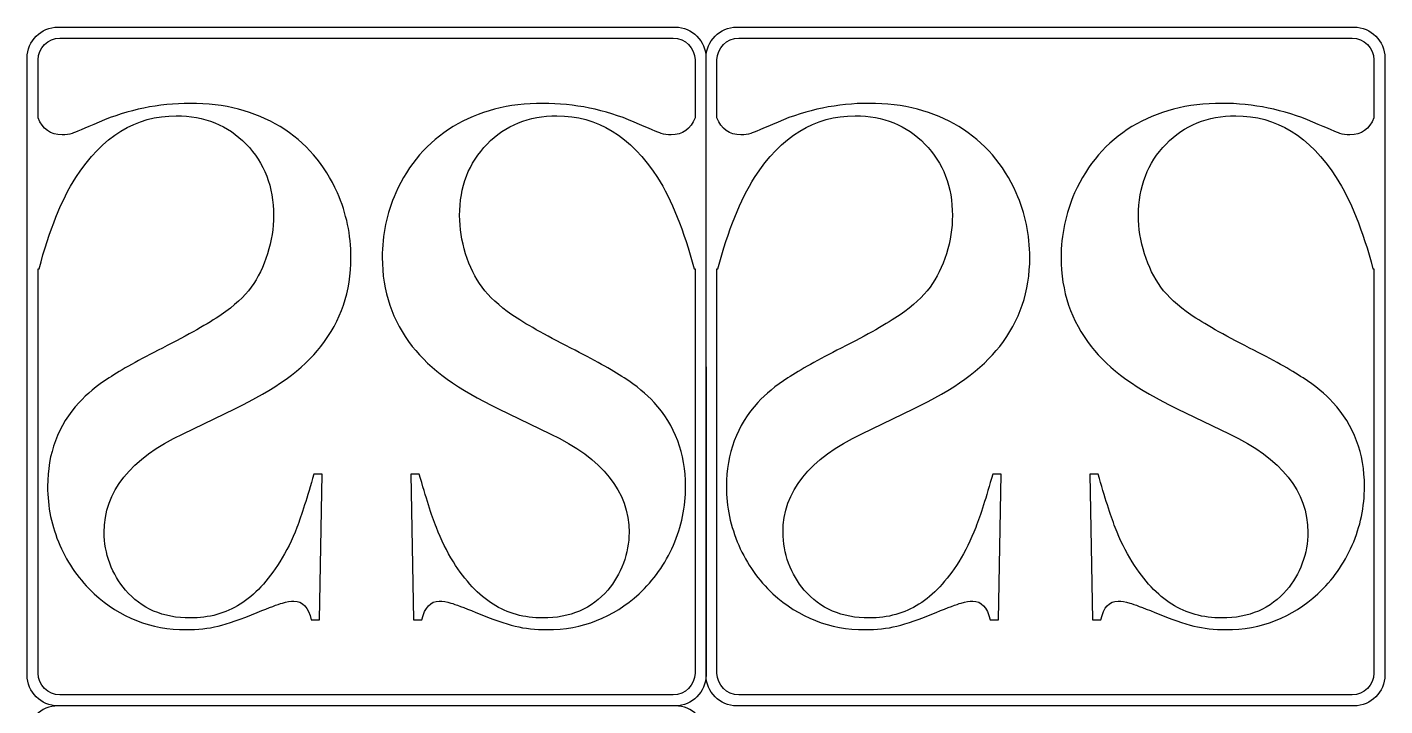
# Model space of a CAD drawing. Header units: centimetres. Extents: x -6 to 6, y -11 to 11.
# Drawn here: x -6 to -2, y -7 to -5 of the extents above; entities that cross this region are included whole.
import ezdxf

# ---------------------------------------------------------------- set-up
doc = ezdxf.new("R2010")
doc.units = ezdxf.units.CM
doc.header["$MEASUREMENT"] = 0
doc.layers.add('layer 1', color=7, linetype='Continuous')

msp = doc.modelspace()

# ---------------------------------------------------------------- linework, layer by layer
at = {"layer": 'layer 1', "color": 242}
for points, knots in [([(-5.9094, -7.00017), (-5.9094, -7.00017), (-4.09062, -7.00017), (-4.09062, -7.00017), (-4.09062, -7.00017), (-4.04079, -7.00017), (-4.00001, -6.95938), (-4.00001, -6.90955), (-4.00001, -6.90955), (-4.00001, -6.90955), (-4.00002, -5.09079), (-4.00002, -5.09079), (-4.00002, -5.09079), (-4.00002, -5.04094), (-4.04079, -5.00016), (-4.09062, -5.00016), (-4.09062, -5.00016), (-4.09062, -5.00016), (-5.9094, -5.00016), (-5.9094, -5.00016), (-5.9094, -5.00016), (-5.95924, -5.00016), (-6.00001, -5.04094), (-6.00001, -5.09077), (-6.00001, -5.09077), (-6.00001, -5.09077), (-6.00002, -6.90957), (-6.00002, -6.90957), (-6.00002, -6.90957), (-6.00002, -6.9594), (-5.95923, -7.00016), (-5.9094, -7.00017)], [0, 0, 0, 0, 0.1111111, 0.1111111, 0.1111111, 0.1111111, 0.2222222, 0.2222222, 0.2222222, 0.2222222, 0.3333333, 0.3333333, 0.3333333, 0.3333333, 0.4444444, 0.4444444, 0.4444444, 0.4444444, 0.5555556, 0.5555556, 0.5555556, 0.5555556, 0.6666667, 0.6666667, 0.6666667, 0.6666667, 0.7777778, 0.7777778, 0.7777778, 0.7777778, 1, 1, 1, 1]), ([(-4.03228, -5.71239), (-4.03228, -5.71239), (-4.03493, -5.71243), (-4.03493, -5.71243), (-4.03493, -5.71243), (-4.06519, -5.59845), (-4.10133, -5.50881), (-4.14302, -5.44315), (-4.14302, -5.44315), (-4.2216, -5.32179), (-4.32045, -5.26129), (-4.43923, -5.26129), (-4.43923, -5.26129), (-4.52223, -5.26131), (-4.59085, -5.28895), (-4.6447, -5.34466), (-4.6447, -5.34466), (-4.69893, -5.39999), (-4.72586, -5.47044), (-4.72586, -5.55566), (-4.72586, -5.55566), (-4.72586, -5.59218), (-4.71996, -5.6298), (-4.70815, -5.6678), (-4.70815, -5.6678), (-4.69599, -5.70616), (-4.68012, -5.73899), (-4.65983, -5.76629), (-4.65983, -5.76629), (-4.63917, -5.79471), (-4.60966, -5.82162), (-4.57166, -5.84744), (-4.57166, -5.84744), (-4.53404, -5.87365), (-4.47613, -5.90647), (-4.39829, -5.94594), (-4.39829, -5.94594), (-4.33006, -5.98062), (-4.27729, -6.00976), (-4.24114, -6.03373), (-4.24114, -6.03373), (-4.20462, -6.05734), (-4.17548, -6.08169), (-4.15298, -6.10604), (-4.15298, -6.10604), (-4.09102, -6.17392), (-4.06002, -6.25654), (-4.06002, -6.35355), (-4.06002, -6.35355), (-4.06002, -6.41369), (-4.07219, -6.47123), (-4.09617, -6.52693), (-4.09617, -6.52693), (-4.12053, -6.58227), (-4.15409, -6.62985), (-4.19725, -6.66969), (-4.19725, -6.66969), (-4.2736, -6.74016), (-4.36398, -6.77556), (-4.46838, -6.77556), (-4.46838, -6.77556), (-4.50232, -6.77556), (-4.53367, -6.77223), (-4.56244, -6.76523), (-4.56244, -6.76523), (-4.59122, -6.7586), (-4.62995, -6.74494), (-4.6779, -6.72465), (-4.6779, -6.72465), (-4.71405, -6.71028), (-4.7384, -6.70104), (-4.75168, -6.69735), (-4.75168, -6.69735), (-4.7646, -6.69331), (-4.77603, -6.69145), (-4.78598, -6.69145), (-4.78598, -6.69145), (-4.81145, -6.69147), (-4.82841, -6.70953), (-4.83689, -6.74642), (-4.83689, -6.74642), (-4.83689, -6.74642), (-4.86161, -6.74643), (-4.86161, -6.74643), (-4.86161, -6.74643), (-4.86161, -6.74643), (-4.86935, -6.31741), (-4.86935, -6.31741), (-4.86935, -6.31741), (-4.86935, -6.31741), (-4.84465, -6.31741), (-4.84465, -6.31741), (-4.84465, -6.31741), (-4.8251, -6.38601), (-4.80848, -6.43839), (-4.79447, -6.47455), (-4.79447, -6.47455), (-4.78045, -6.51109), (-4.76348, -6.545), (-4.7443, -6.57599), (-4.7443, -6.57599), (-4.70889, -6.63207), (-4.67015, -6.67375), (-4.62737, -6.70067), (-4.62737, -6.70067), (-4.58494, -6.7276), (-4.53588, -6.74125), (-4.48055, -6.74125), (-4.48055, -6.74125), (-4.40014, -6.74125), (-4.33631, -6.71396), (-4.28947, -6.65899), (-4.28947, -6.65899), (-4.26992, -6.6365), (-4.25479, -6.6103), (-4.24336, -6.58005), (-4.24336, -6.58005), (-4.2323, -6.5498), (-4.22675, -6.51955), (-4.22675, -6.4893), (-4.22675, -6.4893), (-4.22675, -6.36869), (-4.30422, -6.27166), (-4.45916, -6.19825), (-4.45916, -6.19825), (-4.45916, -6.19825), (-4.6115, -6.12449), (-4.6115, -6.12449), (-4.6115, -6.12449), (-4.72882, -6.06915), (-4.81328, -6.00791), (-4.8653, -5.94077), (-4.8653, -5.94077), (-4.92433, -5.86553), (-4.95383, -5.77846), (-4.95383, -5.67886), (-4.95383, -5.67886), (-4.95384, -5.61246), (-4.94055, -5.54901), (-4.91399, -5.48852), (-4.91399, -5.48852), (-4.87638, -5.40442), (-4.82029, -5.33913), (-4.74504, -5.29338), (-4.74504, -5.29338), (-4.67016, -5.24765), (-4.58199, -5.22477), (-4.48018, -5.22477), (-4.48018, -5.22477), (-4.38723, -5.22477), (-4.29795, -5.24321), (-4.212, -5.27973), (-4.212, -5.27973), (-4.16738, -5.29929), (-4.14081, -5.31035), (-4.13232, -5.3133), (-4.13232, -5.3133), (-4.12347, -5.31625), (-4.11388, -5.31773), (-4.10281, -5.31773), (-4.10281, -5.31773), (-4.06909, -5.31774), (-4.04534, -5.30096), (-4.03228, -5.26747), (-4.03228, -5.26747), (-4.03228, -5.26747), (-4.03228, -5.09672), (-4.03228, -5.09672), (-4.03228, -5.09672), (-4.03228, -5.06136), (-4.06121, -5.03243), (-4.09657, -5.03243), (-4.09657, -5.03243), (-4.09657, -5.03243), (-5.90346, -5.03245), (-5.90346, -5.03245), (-5.90346, -5.03245), (-5.93881, -5.03245), (-5.96774, -5.06136), (-5.96774, -5.09672), (-5.96774, -5.09672), (-5.96774, -5.09672), (-5.96774, -5.2671), (-5.96774, -5.2671), (-5.96774, -5.2671), (-5.95471, -5.30086), (-5.93093, -5.31773), (-5.89708, -5.31773), (-5.89708, -5.31773), (-5.88602, -5.31774), (-5.87643, -5.31625), (-5.86757, -5.3133), (-5.86757, -5.3133), (-5.85909, -5.31036), (-5.83253, -5.29928), (-5.78789, -5.27973), (-5.78789, -5.27973), (-5.70194, -5.24321), (-5.61267, -5.22477), (-5.51971, -5.22477), (-5.51971, -5.22477), (-5.4179, -5.22477), (-5.32974, -5.24764), (-5.25485, -5.29338), (-5.25485, -5.29338), (-5.17961, -5.33913), (-5.12353, -5.40442), (-5.08591, -5.48852), (-5.08591, -5.48852), (-5.05934, -5.54902), (-5.04606, -5.61246), (-5.04606, -5.67886), (-5.04606, -5.67886), (-5.04607, -5.77847), (-5.07558, -5.86552), (-5.1346, -5.94077), (-5.1346, -5.94077), (-5.18661, -6.00793), (-5.27109, -6.06914), (-5.38839, -6.12448), (-5.38839, -6.12448), (-5.38839, -6.12448), (-5.54074, -6.19827), (-5.54074, -6.19827), (-5.54074, -6.19827), (-5.69567, -6.27167), (-5.77314, -6.36868), (-5.77314, -6.4893), (-5.77314, -6.4893), (-5.77314, -6.51956), (-5.7676, -6.5498), (-5.75654, -6.58005), (-5.75654, -6.58005), (-5.7451, -6.6103), (-5.72997, -6.63649), (-5.71042, -6.65899), (-5.71042, -6.65899), (-5.66359, -6.71397), (-5.59976, -6.74125), (-5.51934, -6.74125), (-5.51934, -6.74125), (-5.46402, -6.74125), (-5.41495, -6.7276), (-5.37253, -6.70067), (-5.37253, -6.70067), (-5.32975, -6.67376), (-5.29101, -6.63206), (-5.25559, -6.57599), (-5.25559, -6.57599), (-5.23641, -6.54502), (-5.21944, -6.51107), (-5.20542, -6.47455), (-5.20542, -6.47455), (-5.19141, -6.4384), (-5.17481, -6.38601), (-5.15526, -6.31741), (-5.15526, -6.31741), (-5.15526, -6.31741), (-5.13054, -6.31741), (-5.13054, -6.31741), (-5.13054, -6.31741), (-5.13054, -6.31741), (-5.13829, -6.74643), (-5.13829, -6.74643), (-5.13829, -6.74643), (-5.13829, -6.74643), (-5.16301, -6.74643), (-5.16301, -6.74643), (-5.16301, -6.74643), (-5.17148, -6.70954), (-5.18845, -6.69145), (-5.21391, -6.69145), (-5.21391, -6.69145), (-5.22387, -6.69147), (-5.2353, -6.6933), (-5.24821, -6.69735), (-5.24821, -6.69735), (-5.26149, -6.70105), (-5.28584, -6.71027), (-5.32199, -6.72465), (-5.32199, -6.72465), (-5.36995, -6.74494), (-5.40868, -6.75859), (-5.43745, -6.76523), (-5.43745, -6.76523), (-5.46622, -6.77225), (-5.49758, -6.77556), (-5.53152, -6.77556), (-5.53152, -6.77556), (-5.63591, -6.77556), (-5.72629, -6.74015), (-5.80265, -6.66969), (-5.80265, -6.66969), (-5.8458, -6.62985), (-5.87937, -6.58226), (-5.90372, -6.52693), (-5.90372, -6.52693), (-5.92771, -6.47124), (-5.93987, -6.41368), (-5.93987, -6.35355), (-5.93987, -6.35355), (-5.93987, -6.25655), (-5.90889, -6.17391), (-5.84691, -6.10604), (-5.84691, -6.10604), (-5.82441, -6.08171), (-5.79527, -6.05734), (-5.75875, -6.03373), (-5.75875, -6.03373), (-5.7226, -6.00977), (-5.66985, -5.98061), (-5.6016, -5.94594), (-5.6016, -5.94594), (-5.52378, -5.90649), (-5.46586, -5.87363), (-5.42823, -5.84744), (-5.42823, -5.84744), (-5.39024, -5.82163), (-5.36072, -5.7947), (-5.34006, -5.76629), (-5.34006, -5.76629), (-5.31978, -5.73901), (-5.30392, -5.70616), (-5.29174, -5.6678), (-5.29174, -5.6678), (-5.27995, -5.62981), (-5.27404, -5.59218), (-5.27404, -5.55566), (-5.27404, -5.55566), (-5.27404, -5.47046), (-5.30097, -5.39999), (-5.35519, -5.34466), (-5.35519, -5.34466), (-5.40904, -5.28895), (-5.47766, -5.26129), (-5.56066, -5.26129), (-5.56066, -5.26129), (-5.67944, -5.26131), (-5.7783, -5.32178), (-5.85687, -5.44315), (-5.85687, -5.44315), (-5.89857, -5.50882), (-5.9347, -5.59845), (-5.96496, -5.71243), (-5.96496, -5.71243), (-5.96496, -5.71243), (-5.96774, -5.71239), (-5.96774, -5.71239), (-5.96774, -5.71239), (-5.96774, -5.71239), (-5.96774, -6.90362), (-5.96774, -6.90362), (-5.96774, -6.90362), (-5.96774, -6.93898), (-5.93881, -6.96789), (-5.90345, -6.96789), (-5.90345, -6.96789), (-5.90345, -6.96789), (-4.09658, -6.96791), (-4.09658, -6.96791), (-4.09658, -6.96791), (-4.06121, -6.96791), (-4.03228, -6.93896), (-4.03228, -6.9036), (-4.03228, -6.9036), (-4.03228, -6.9036), (-4.03228, -5.71239), (-4.03228, -5.71239)], [0, 0, 0, 0, 0.0107527, 0.0107527, 0.0107527, 0.0107527, 0.0215054, 0.0215054, 0.0215054, 0.0215054, 0.0322581, 0.0322581, 0.0322581, 0.0322581, 0.0430108, 0.0430108, 0.0430108, 0.0430108, 0.0537634, 0.0537634, 0.0537634, 0.0537634, 0.0645161, 0.0645161, 0.0645161, 0.0645161, 0.0752688, 0.0752688, 0.0752688, 0.0752688, 0.0860215, 0.0860215, 0.0860215, 0.0860215, 0.0967742, 0.0967742, 0.0967742, 0.0967742, 0.1075269, 0.1075269, 0.1075269, 0.1075269, 0.1182796, 0.1182796, 0.1182796, 0.1182796, 0.1290323, 0.1290323, 0.1290323, 0.1290323, 0.1397849, 0.1397849, 0.1397849, 0.1397849, 0.1505376, 0.1505376, 0.1505376, 0.1505376, 0.1612903, 0.1612903, 0.1612903, 0.1612903, 0.172043, 0.172043, 0.172043, 0.172043, 0.1827957, 0.1827957, 0.1827957, 0.1827957, 0.1935484, 0.1935484, 0.1935484, 0.1935484, 0.2043011, 0.2043011, 0.2043011, 0.2043011, 0.2150538, 0.2150538, 0.2150538, 0.2150538, 0.2258065, 0.2258065, 0.2258065, 0.2258065, 0.2365591, 0.2365591, 0.2365591, 0.2365591, 0.2473118, 0.2473118, 0.2473118, 0.2473118, 0.2580645, 0.2580645, 0.2580645, 0.2580645, 0.2688172, 0.2688172, 0.2688172, 0.2688172, 0.2795699, 0.2795699, 0.2795699, 0.2795699, 0.2903226, 0.2903226, 0.2903226, 0.2903226, 0.3010753, 0.3010753, 0.3010753, 0.3010753, 0.311828, 0.311828, 0.311828, 0.311828, 0.3225806, 0.3225806, 0.3225806, 0.3225806, 0.3333333, 0.3333333, 0.3333333, 0.3333333, 0.344086, 0.344086, 0.344086, 0.344086, 0.3548387, 0.3548387, 0.3548387, 0.3548387, 0.3655914, 0.3655914, 0.3655914, 0.3655914, 0.3763441, 0.3763441, 0.3763441, 0.3763441, 0.3870968, 0.3870968, 0.3870968, 0.3870968, 0.3978495, 0.3978495, 0.3978495, 0.3978495, 0.4086022, 0.4086022, 0.4086022, 0.4086022, 0.4193548, 0.4193548, 0.4193548, 0.4193548, 0.4301075, 0.4301075, 0.4301075, 0.4301075, 0.4408602, 0.4408602, 0.4408602, 0.4408602, 0.4516129, 0.4516129, 0.4516129, 0.4516129, 0.4623656, 0.4623656, 0.4623656, 0.4623656, 0.4731183, 0.4731183, 0.4731183, 0.4731183, 0.483871, 0.483871, 0.483871, 0.483871, 0.4946237, 0.4946237, 0.4946237, 0.4946237, 0.5053763, 0.5053763, 0.5053763, 0.5053763, 0.516129, 0.516129, 0.516129, 0.516129, 0.5268817, 0.5268817, 0.5268817, 0.5268817, 0.5376344, 0.5376344, 0.5376344, 0.5376344, 0.5483871, 0.5483871, 0.5483871, 0.5483871, 0.5591398, 0.5591398, 0.5591398, 0.5591398, 0.5698925, 0.5698925, 0.5698925, 0.5698925, 0.5806452, 0.5806452, 0.5806452, 0.5806452, 0.5913978, 0.5913978, 0.5913978, 0.5913978, 0.6021505, 0.6021505, 0.6021505, 0.6021505, 0.6129032, 0.6129032, 0.6129032, 0.6129032, 0.6236559, 0.6236559, 0.6236559, 0.6236559, 0.6344086, 0.6344086, 0.6344086, 0.6344086, 0.6451613, 0.6451613, 0.6451613, 0.6451613, 0.655914, 0.655914, 0.655914, 0.655914, 0.6666667, 0.6666667, 0.6666667, 0.6666667, 0.6774194, 0.6774194, 0.6774194, 0.6774194, 0.688172, 0.688172, 0.688172, 0.688172, 0.6989247, 0.6989247, 0.6989247, 0.6989247, 0.7096774, 0.7096774, 0.7096774, 0.7096774, 0.7204301, 0.7204301, 0.7204301, 0.7204301, 0.7311828, 0.7311828, 0.7311828, 0.7311828, 0.7419355, 0.7419355, 0.7419355, 0.7419355, 0.7526882, 0.7526882, 0.7526882, 0.7526882, 0.7634409, 0.7634409, 0.7634409, 0.7634409, 0.7741935, 0.7741935, 0.7741935, 0.7741935, 0.7849462, 0.7849462, 0.7849462, 0.7849462, 0.7956989, 0.7956989, 0.7956989, 0.7956989, 0.8064516, 0.8064516, 0.8064516, 0.8064516, 0.8172043, 0.8172043, 0.8172043, 0.8172043, 0.827957, 0.827957, 0.827957, 0.827957, 0.8387097, 0.8387097, 0.8387097, 0.8387097, 0.8494624, 0.8494624, 0.8494624, 0.8494624, 0.8602151, 0.8602151, 0.8602151, 0.8602151, 0.8709677, 0.8709677, 0.8709677, 0.8709677, 0.8817204, 0.8817204, 0.8817204, 0.8817204, 0.8924731, 0.8924731, 0.8924731, 0.8924731, 0.9032258, 0.9032258, 0.9032258, 0.9032258, 0.9139785, 0.9139785, 0.9139785, 0.9139785, 0.9247312, 0.9247312, 0.9247312, 0.9247312, 0.9354839, 0.9354839, 0.9354839, 0.9354839, 0.9462366, 0.9462366, 0.9462366, 0.9462366, 0.9569892, 0.9569892, 0.9569892, 0.9569892, 0.9677419, 0.9677419, 0.9677419, 0.9677419, 0.9784946, 0.9784946, 0.9784946, 0.9784946, 1, 1, 1, 1]), ([(-3.9094, -7.00015), (-3.9094, -7.00015), (-2.09061, -7.00015), (-2.09061, -7.00015), (-2.09061, -7.00015), (-2.04078, -7.00015), (-2, -6.95936), (-2, -6.90953), (-2, -6.90953), (-2, -6.90953), (-2, -5.09077), (-2, -5.09077), (-2, -5.09077), (-2, -5.04092), (-2.04078, -5.00014), (-2.09061, -5.00014), (-2.09061, -5.00014), (-2.09061, -5.00014), (-3.9094, -5.00014), (-3.9094, -5.00014), (-3.9094, -5.00014), (-3.95923, -5.00014), (-4, -5.04092), (-4, -5.09075), (-4, -5.09075), (-4, -5.09075), (-4.00001, -6.90955), (-4.00001, -6.90955), (-4.00001, -6.90955), (-4.00001, -6.95938), (-3.95922, -7.00014), (-3.9094, -7.00015)], [0, 0, 0, 0, 0.1111111, 0.1111111, 0.1111111, 0.1111111, 0.2222222, 0.2222222, 0.2222222, 0.2222222, 0.3333333, 0.3333333, 0.3333333, 0.3333333, 0.4444444, 0.4444444, 0.4444444, 0.4444444, 0.5555556, 0.5555556, 0.5555556, 0.5555556, 0.6666667, 0.6666667, 0.6666667, 0.6666667, 0.7777778, 0.7777778, 0.7777778, 0.7777778, 1, 1, 1, 1]), ([(-2.03227, -5.71237), (-2.03227, -5.71237), (-2.03492, -5.71241), (-2.03492, -5.71241), (-2.03492, -5.71241), (-2.06518, -5.59843), (-2.10132, -5.50879), (-2.14301, -5.44313), (-2.14301, -5.44313), (-2.2216, -5.32177), (-2.32044, -5.26127), (-2.43922, -5.26127), (-2.43922, -5.26127), (-2.52222, -5.26129), (-2.59084, -5.28893), (-2.64469, -5.34464), (-2.64469, -5.34464), (-2.69892, -5.39997), (-2.72585, -5.47042), (-2.72585, -5.55564), (-2.72585, -5.55564), (-2.72586, -5.59216), (-2.71995, -5.62978), (-2.70814, -5.66778), (-2.70814, -5.66778), (-2.69597, -5.70614), (-2.68011, -5.73897), (-2.65982, -5.76627), (-2.65982, -5.76627), (-2.63916, -5.79469), (-2.60965, -5.8216), (-2.57165, -5.84742), (-2.57165, -5.84742), (-2.53404, -5.87363), (-2.47612, -5.90645), (-2.39828, -5.94592), (-2.39828, -5.94592), (-2.33005, -5.9806), (-2.27728, -6.00974), (-2.24113, -6.03371), (-2.24113, -6.03371), (-2.20461, -6.05732), (-2.17547, -6.08167), (-2.15297, -6.10602), (-2.15297, -6.10602), (-2.09101, -6.1739), (-2.06001, -6.25652), (-2.06001, -6.35353), (-2.06001, -6.35353), (-2.06001, -6.41367), (-2.07218, -6.47121), (-2.09616, -6.52691), (-2.09616, -6.52691), (-2.12051, -6.58225), (-2.15408, -6.62983), (-2.19724, -6.66967), (-2.19724, -6.66967), (-2.2736, -6.74014), (-2.36397, -6.77554), (-2.46837, -6.77554), (-2.46837, -6.77554), (-2.50232, -6.77554), (-2.53366, -6.77221), (-2.56243, -6.76521), (-2.56243, -6.76521), (-2.59122, -6.75858), (-2.62994, -6.74492), (-2.67789, -6.72463), (-2.67789, -6.72463), (-2.71404, -6.71026), (-2.73839, -6.70102), (-2.75167, -6.69733), (-2.75167, -6.69733), (-2.76458, -6.69329), (-2.77602, -6.69143), (-2.78597, -6.69143), (-2.78597, -6.69143), (-2.81143, -6.69145), (-2.8284, -6.70951), (-2.83688, -6.7464), (-2.83688, -6.7464), (-2.83688, -6.7464), (-2.86161, -6.74641), (-2.86161, -6.74641), (-2.86161, -6.74641), (-2.86161, -6.74641), (-2.86935, -6.31739), (-2.86935, -6.31739), (-2.86935, -6.31739), (-2.86935, -6.31739), (-2.84463, -6.31739), (-2.84463, -6.31739), (-2.84463, -6.31739), (-2.82509, -6.38599), (-2.80847, -6.43837), (-2.79446, -6.47453), (-2.79446, -6.47453), (-2.78045, -6.51107), (-2.76347, -6.54498), (-2.74429, -6.57597), (-2.74429, -6.57597), (-2.70888, -6.63205), (-2.67014, -6.67373), (-2.62736, -6.70065), (-2.62736, -6.70065), (-2.58494, -6.72758), (-2.53587, -6.74123), (-2.48054, -6.74123), (-2.48054, -6.74123), (-2.40012, -6.74123), (-2.3363, -6.71394), (-2.28946, -6.65897), (-2.28946, -6.65897), (-2.26992, -6.63648), (-2.25478, -6.61028), (-2.24335, -6.58003), (-2.24335, -6.58003), (-2.23228, -6.54978), (-2.22674, -6.51953), (-2.22674, -6.48928), (-2.22674, -6.48928), (-2.22675, -6.36867), (-2.30421, -6.27164), (-2.45915, -6.19823), (-2.45915, -6.19823), (-2.45915, -6.19823), (-2.6115, -6.12447), (-2.6115, -6.12447), (-2.6115, -6.12447), (-2.72881, -6.06913), (-2.81327, -6.00789), (-2.86529, -5.94075), (-2.86529, -5.94075), (-2.92432, -5.86551), (-2.95382, -5.77844), (-2.95382, -5.67884), (-2.95382, -5.67884), (-2.95382, -5.61244), (-2.94054, -5.54899), (-2.91398, -5.4885), (-2.91398, -5.4885), (-2.87636, -5.4044), (-2.82028, -5.33911), (-2.74503, -5.29336), (-2.74503, -5.29336), (-2.67015, -5.24763), (-2.58198, -5.22475), (-2.48017, -5.22475), (-2.48017, -5.22475), (-2.38721, -5.22475), (-2.29794, -5.24319), (-2.21199, -5.27971), (-2.21199, -5.27971), (-2.16737, -5.29927), (-2.1408, -5.31033), (-2.13231, -5.31328), (-2.13231, -5.31328), (-2.12346, -5.31623), (-2.11387, -5.31771), (-2.1028, -5.31771), (-2.1028, -5.31771), (-2.06908, -5.31772), (-2.04533, -5.30094), (-2.03227, -5.26745), (-2.03227, -5.26745), (-2.03227, -5.26745), (-2.03227, -5.0967), (-2.03227, -5.0967), (-2.03227, -5.0967), (-2.03227, -5.06134), (-2.0612, -5.03241), (-2.09656, -5.03241), (-2.09656, -5.03241), (-2.09656, -5.03241), (-3.90345, -5.03243), (-3.90345, -5.03243), (-3.90345, -5.03243), (-3.93881, -5.03243), (-3.96773, -5.06134), (-3.96773, -5.0967), (-3.96773, -5.0967), (-3.96773, -5.0967), (-3.96774, -5.26708), (-3.96774, -5.26708), (-3.96774, -5.26708), (-3.9547, -5.30084), (-3.93092, -5.31771), (-3.89707, -5.31771), (-3.89707, -5.31771), (-3.886, -5.31772), (-3.87642, -5.31623), (-3.86756, -5.31328), (-3.86756, -5.31328), (-3.85908, -5.31034), (-3.83252, -5.29926), (-3.78788, -5.27971), (-3.78788, -5.27971), (-3.70193, -5.24319), (-3.61266, -5.22475), (-3.5197, -5.22475), (-3.5197, -5.22475), (-3.4179, -5.22475), (-3.32973, -5.24762), (-3.25484, -5.29336), (-3.25484, -5.29336), (-3.1796, -5.33911), (-3.12352, -5.4044), (-3.0859, -5.4885), (-3.0859, -5.4885), (-3.05933, -5.549), (-3.04605, -5.61244), (-3.04605, -5.67884), (-3.04605, -5.67884), (-3.04606, -5.77845), (-3.07557, -5.8655), (-3.13459, -5.94075), (-3.13459, -5.94075), (-3.1866, -6.00791), (-3.27108, -6.06912), (-3.38838, -6.12446), (-3.38838, -6.12446), (-3.38838, -6.12446), (-3.54073, -6.19825), (-3.54073, -6.19825), (-3.54073, -6.19825), (-3.69566, -6.27165), (-3.77313, -6.36866), (-3.77313, -6.48928), (-3.77313, -6.48928), (-3.77313, -6.51954), (-3.76759, -6.54978), (-3.75653, -6.58003), (-3.75653, -6.58003), (-3.74509, -6.61028), (-3.72996, -6.63647), (-3.71041, -6.65897), (-3.71041, -6.65897), (-3.66357, -6.71395), (-3.59975, -6.74123), (-3.51933, -6.74123), (-3.51933, -6.74123), (-3.46401, -6.74123), (-3.41494, -6.72758), (-3.37252, -6.70065), (-3.37252, -6.70065), (-3.32973, -6.67374), (-3.291, -6.63204), (-3.25558, -6.57597), (-3.25558, -6.57597), (-3.23641, -6.545), (-3.21943, -6.51105), (-3.20541, -6.47453), (-3.20541, -6.47453), (-3.1914, -6.43838), (-3.1748, -6.38599), (-3.15525, -6.31739), (-3.15525, -6.31739), (-3.15525, -6.31739), (-3.13053, -6.31739), (-3.13053, -6.31739), (-3.13053, -6.31739), (-3.13053, -6.31739), (-3.13828, -6.74641), (-3.13828, -6.74641), (-3.13828, -6.74641), (-3.13828, -6.74641), (-3.163, -6.74641), (-3.163, -6.74641), (-3.163, -6.74641), (-3.17147, -6.70952), (-3.18844, -6.69143), (-3.2139, -6.69143), (-3.2139, -6.69143), (-3.22386, -6.69145), (-3.23529, -6.69328), (-3.2482, -6.69733), (-3.2482, -6.69733), (-3.26148, -6.70103), (-3.28583, -6.71025), (-3.32198, -6.72463), (-3.32198, -6.72463), (-3.36994, -6.74492), (-3.40867, -6.75857), (-3.43744, -6.76521), (-3.43744, -6.76521), (-3.46622, -6.77223), (-3.49757, -6.77554), (-3.53151, -6.77554), (-3.53151, -6.77554), (-3.6359, -6.77554), (-3.72628, -6.74013), (-3.80264, -6.66967), (-3.80264, -6.66967), (-3.84579, -6.62983), (-3.87936, -6.58224), (-3.90371, -6.52691), (-3.90371, -6.52691), (-3.9277, -6.47122), (-3.93986, -6.41366), (-3.93986, -6.35353), (-3.93986, -6.35353), (-3.93987, -6.25653), (-3.90888, -6.17389), (-3.8469, -6.10602), (-3.8469, -6.10602), (-3.82441, -6.08169), (-3.79526, -6.05732), (-3.75874, -6.03371), (-3.75874, -6.03371), (-3.72259, -6.00975), (-3.66984, -5.98059), (-3.60159, -5.94592), (-3.60159, -5.94592), (-3.52377, -5.90647), (-3.46585, -5.87361), (-3.42822, -5.84742), (-3.42822, -5.84742), (-3.39023, -5.82161), (-3.36071, -5.79468), (-3.34005, -5.76627), (-3.34005, -5.76627), (-3.31977, -5.73899), (-3.30391, -5.70614), (-3.29173, -5.66778), (-3.29173, -5.66778), (-3.27994, -5.62979), (-3.27403, -5.59216), (-3.27403, -5.55564), (-3.27403, -5.55564), (-3.27403, -5.47044), (-3.30096, -5.39997), (-3.35518, -5.34464), (-3.35518, -5.34464), (-3.40904, -5.28893), (-3.47765, -5.26127), (-3.56065, -5.26127), (-3.56065, -5.26127), (-3.67943, -5.26129), (-3.77829, -5.32176), (-3.85686, -5.44313), (-3.85686, -5.44313), (-3.89855, -5.5088), (-3.93469, -5.59843), (-3.96495, -5.71241), (-3.96495, -5.71241), (-3.96495, -5.71241), (-3.96774, -5.71237), (-3.96774, -5.71237), (-3.96774, -5.71237), (-3.96774, -5.71237), (-3.96774, -6.9036), (-3.96774, -6.9036), (-3.96774, -6.9036), (-3.96774, -6.93896), (-3.9388, -6.96787), (-3.90344, -6.96787), (-3.90344, -6.96787), (-3.90344, -6.96787), (-2.09656, -6.96789), (-2.09656, -6.96789), (-2.09656, -6.96789), (-2.0612, -6.96789), (-2.03227, -6.93894), (-2.03227, -6.90358), (-2.03227, -6.90358), (-2.03227, -6.90358), (-2.03227, -5.71237), (-2.03227, -5.71237)], [0, 0, 0, 0, 0.0107527, 0.0107527, 0.0107527, 0.0107527, 0.0215054, 0.0215054, 0.0215054, 0.0215054, 0.0322581, 0.0322581, 0.0322581, 0.0322581, 0.0430108, 0.0430108, 0.0430108, 0.0430108, 0.0537634, 0.0537634, 0.0537634, 0.0537634, 0.0645161, 0.0645161, 0.0645161, 0.0645161, 0.0752688, 0.0752688, 0.0752688, 0.0752688, 0.0860215, 0.0860215, 0.0860215, 0.0860215, 0.0967742, 0.0967742, 0.0967742, 0.0967742, 0.1075269, 0.1075269, 0.1075269, 0.1075269, 0.1182796, 0.1182796, 0.1182796, 0.1182796, 0.1290323, 0.1290323, 0.1290323, 0.1290323, 0.1397849, 0.1397849, 0.1397849, 0.1397849, 0.1505376, 0.1505376, 0.1505376, 0.1505376, 0.1612903, 0.1612903, 0.1612903, 0.1612903, 0.172043, 0.172043, 0.172043, 0.172043, 0.1827957, 0.1827957, 0.1827957, 0.1827957, 0.1935484, 0.1935484, 0.1935484, 0.1935484, 0.2043011, 0.2043011, 0.2043011, 0.2043011, 0.2150538, 0.2150538, 0.2150538, 0.2150538, 0.2258065, 0.2258065, 0.2258065, 0.2258065, 0.2365591, 0.2365591, 0.2365591, 0.2365591, 0.2473118, 0.2473118, 0.2473118, 0.2473118, 0.2580645, 0.2580645, 0.2580645, 0.2580645, 0.2688172, 0.2688172, 0.2688172, 0.2688172, 0.2795699, 0.2795699, 0.2795699, 0.2795699, 0.2903226, 0.2903226, 0.2903226, 0.2903226, 0.3010753, 0.3010753, 0.3010753, 0.3010753, 0.311828, 0.311828, 0.311828, 0.311828, 0.3225806, 0.3225806, 0.3225806, 0.3225806, 0.3333333, 0.3333333, 0.3333333, 0.3333333, 0.344086, 0.344086, 0.344086, 0.344086, 0.3548387, 0.3548387, 0.3548387, 0.3548387, 0.3655914, 0.3655914, 0.3655914, 0.3655914, 0.3763441, 0.3763441, 0.3763441, 0.3763441, 0.3870968, 0.3870968, 0.3870968, 0.3870968, 0.3978495, 0.3978495, 0.3978495, 0.3978495, 0.4086022, 0.4086022, 0.4086022, 0.4086022, 0.4193548, 0.4193548, 0.4193548, 0.4193548, 0.4301075, 0.4301075, 0.4301075, 0.4301075, 0.4408602, 0.4408602, 0.4408602, 0.4408602, 0.4516129, 0.4516129, 0.4516129, 0.4516129, 0.4623656, 0.4623656, 0.4623656, 0.4623656, 0.4731183, 0.4731183, 0.4731183, 0.4731183, 0.483871, 0.483871, 0.483871, 0.483871, 0.4946237, 0.4946237, 0.4946237, 0.4946237, 0.5053763, 0.5053763, 0.5053763, 0.5053763, 0.516129, 0.516129, 0.516129, 0.516129, 0.5268817, 0.5268817, 0.5268817, 0.5268817, 0.5376344, 0.5376344, 0.5376344, 0.5376344, 0.5483871, 0.5483871, 0.5483871, 0.5483871, 0.5591398, 0.5591398, 0.5591398, 0.5591398, 0.5698925, 0.5698925, 0.5698925, 0.5698925, 0.5806452, 0.5806452, 0.5806452, 0.5806452, 0.5913978, 0.5913978, 0.5913978, 0.5913978, 0.6021505, 0.6021505, 0.6021505, 0.6021505, 0.6129032, 0.6129032, 0.6129032, 0.6129032, 0.6236559, 0.6236559, 0.6236559, 0.6236559, 0.6344086, 0.6344086, 0.6344086, 0.6344086, 0.6451613, 0.6451613, 0.6451613, 0.6451613, 0.655914, 0.655914, 0.655914, 0.655914, 0.6666667, 0.6666667, 0.6666667, 0.6666667, 0.6774194, 0.6774194, 0.6774194, 0.6774194, 0.688172, 0.688172, 0.688172, 0.688172, 0.6989247, 0.6989247, 0.6989247, 0.6989247, 0.7096774, 0.7096774, 0.7096774, 0.7096774, 0.7204301, 0.7204301, 0.7204301, 0.7204301, 0.7311828, 0.7311828, 0.7311828, 0.7311828, 0.7419355, 0.7419355, 0.7419355, 0.7419355, 0.7526882, 0.7526882, 0.7526882, 0.7526882, 0.7634409, 0.7634409, 0.7634409, 0.7634409, 0.7741935, 0.7741935, 0.7741935, 0.7741935, 0.7849462, 0.7849462, 0.7849462, 0.7849462, 0.7956989, 0.7956989, 0.7956989, 0.7956989, 0.8064516, 0.8064516, 0.8064516, 0.8064516, 0.8172043, 0.8172043, 0.8172043, 0.8172043, 0.827957, 0.827957, 0.827957, 0.827957, 0.8387097, 0.8387097, 0.8387097, 0.8387097, 0.8494624, 0.8494624, 0.8494624, 0.8494624, 0.8602151, 0.8602151, 0.8602151, 0.8602151, 0.8709677, 0.8709677, 0.8709677, 0.8709677, 0.8817204, 0.8817204, 0.8817204, 0.8817204, 0.8924731, 0.8924731, 0.8924731, 0.8924731, 0.9032258, 0.9032258, 0.9032258, 0.9032258, 0.9139785, 0.9139785, 0.9139785, 0.9139785, 0.9247312, 0.9247312, 0.9247312, 0.9247312, 0.9354839, 0.9354839, 0.9354839, 0.9354839, 0.9462366, 0.9462366, 0.9462366, 0.9462366, 0.9569892, 0.9569892, 0.9569892, 0.9569892, 0.9677419, 0.9677419, 0.9677419, 0.9677419, 0.9784946, 0.9784946, 0.9784946, 0.9784946, 1, 1, 1, 1]), ([(-5.9094, -7.00017), (-5.9094, -7.00017), (-4.09062, -7.00017), (-4.09062, -7.00017), (-4.09062, -7.00017), (-4.04079, -7.00017), (-4.00001, -7.04096), (-4.00001, -7.09079), (-4.00001, -7.09079), (-4.00001, -7.09079), (-4.00002, -8.90955), (-4.00002, -8.90955), (-4.00002, -8.90955), (-4.00002, -8.9594), (-4.04079, -9.00018), (-4.09062, -9.00018), (-4.09062, -9.00018), (-4.09062, -9.00018), (-5.9094, -9.00018), (-5.9094, -9.00018), (-5.9094, -9.00018), (-5.95924, -9.00018), (-6.00001, -8.9594), (-6.00001, -8.90957), (-6.00001, -8.90957), (-6.00001, -8.90957), (-6.00002, -7.09077), (-6.00002, -7.09077), (-6.00002, -7.09077), (-6.00002, -7.04094), (-5.95923, -7.00018), (-5.9094, -7.00017)], [0, 0, 0, 0, 0.1111111, 0.1111111, 0.1111111, 0.1111111, 0.2222222, 0.2222222, 0.2222222, 0.2222222, 0.3333333, 0.3333333, 0.3333333, 0.3333333, 0.4444444, 0.4444444, 0.4444444, 0.4444444, 0.5555556, 0.5555556, 0.5555556, 0.5555556, 0.6666667, 0.6666667, 0.6666667, 0.6666667, 0.7777778, 0.7777778, 0.7777778, 0.7777778, 1, 1, 1, 1])]:
    msp.add_open_spline(points, degree=3, knots=knots, dxfattribs=at)

doc.saveas('drawing.dxf')
